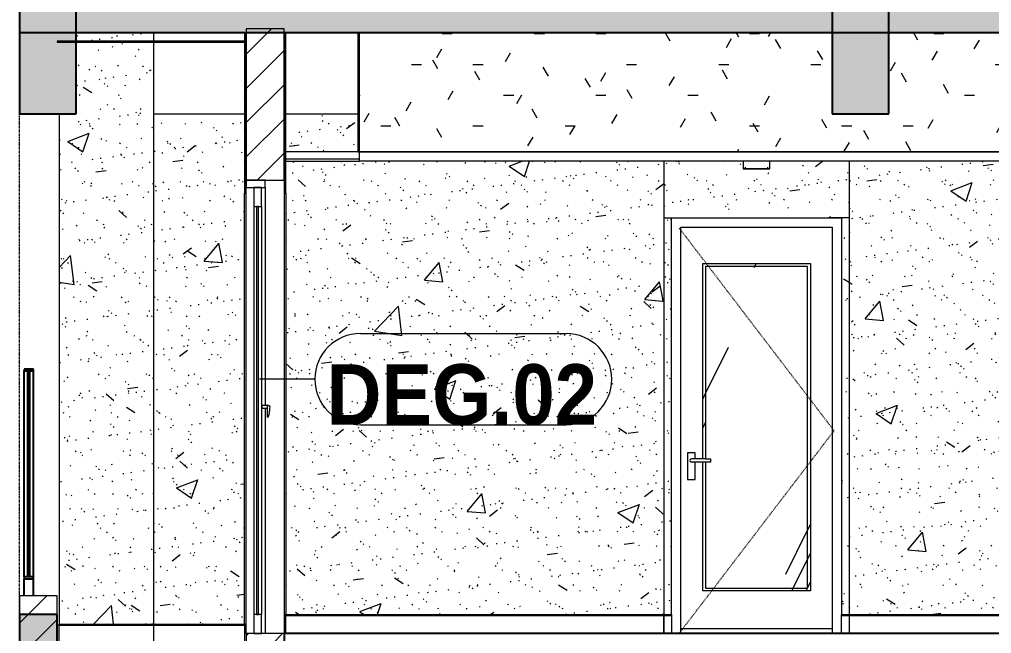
# Model space of a CAD drawing. Header units: millimetres. Extents: x 25061 to 259291, y -8723 to 35400.
# Drawn here: x 33653 to 38796, y 9000 to 12250 of the extents above; entities that cross this region are included whole.
import ezdxf

# ---------------------------------------------------------------- set-up
doc = ezdxf.new("R2010")
doc.units = ezdxf.units.MM
doc.linetypes.add('Dash', pattern=[6.35, 3.175, -3.175])
doc.linetypes.add('Grid Line', pattern=[22.225, 12.7, -3.175, 3.175, -3.175])
for name, color, linetype, lineweight in [('0-1', 7, 'Continuous', 5), ('A-CLNG', 13, 'Continuous', 9), ('A-CLNG-1', 250, 'Continuous', 18), ('A-CLNG-2', 7, 'Continuous', 9), ('A-CLNG-PATT-1', 7, 'Continuous', 9), ('A-CLNG-PATT-2', 9, 'Continuous', 9), ('A-DETL-GENF-HDLN-1', 7, 'Dash', 9), ('A-DETL-GENF-HDLN-2', 1, 'Continuous', 9), ('A-DOOR', 31, 'Continuous', 9), ('A-DOOR-1', 7, 'Continuous', 9), ('A-DOOR-FRAM', 31, 'Continuous', 9), ('A-DOOR-GLAZ', 31, 'Continuous', 9), ('A-DOOR-IDEN', 31, 'Continuous', 9), ('A-FLOR-1', 10, 'Continuous', 25), ('A-FLOR-HRAL-1', 253, 'Continuous', 9), ('A-FLOR-PATT-1', 7, 'Continuous', 9), ('A-WALL', 113, 'Continuous', 9), ('A-WALL-1', 113, 'Continuous', 18), ('A-WALL-PATT-1', 7, 'Continuous', 9), ('A-WALL-PATT-2', 9, 'Continuous', 9), ('A-WALL-PATT-4', 111, 'Continuous', 9), ('E-LITE-EQPM', 33, 'Continuous', 9), ('E-LITE-EQPM-1', 7, 'Continuous', 9), ('I-WALL-1', 250, 'Continuous', 18), ('I-WALL-2', 7, 'Continuous', 9), ('S-BEAM-1', 12, 'Continuous', 5), ('S-BEAM-2', 10, 'Continuous', 25), ('S-BEAM-3', 7, 'Continuous', 9), ('S-COLS-1', 7, 'Continuous', 9), ('S-GRID-1', 1, 'Grid Line', 9)]:
    doc.layers.add(name, color=color, linetype=linetype, lineweight=lineweight)
doc.styles.add('Arial_B_1', font='arialbd.ttf', dxfattribs={"width": 0.9, "height": 320})
pattern_1 = [(50, (81080.3, 14125), (1165.978, -102.01), [121.92, -1341.12]), (355, (81080.3, 14125), (-225.554, 1222.763), [97.536, -1072.896]), (100.451, (81177.5, 14116.5), (940.433, 1120.746), [103.616, -1139.776]), (46.184, (81080.3, 14450.1), (1734.906, -269.074), [182.88, -2011.68]), (96.636, (81224.9, 14427.7), (1519.377, 1583.536), [155.424, -1709.665]), (351.184, (81080.3, 14450.1), (1519.39, 1583.52), [146.304, -1609.344]), (21, (81242.9, 14368.8), (970.332, -654.498), [121.92, -1341.12]), (326, (81242.9, 14368.8), (395.533, 1178.804), [97.536, -1072.896]), (71.451, (81323.7, 14314.3), (1365.87, 524.296), [103.616, -1139.776]), (37.5, (81080.3, 14125), (19.767, 541.1527), [53.645, -1006.246, 53.645, -1035.507, -1076.96]), (37.5, (81080.3, 14125), (19.767, 541.1527), [-2149.043, 53.645, -1023.315]), (7.5, (81080.3, 14125), (427.646, 641.156), [53.645, -567.334, 53.645, -981.862, -410.464]), (7.5, (81080.3, 14125), (427.646, 641.156), [-1656.486, 53.645, -356.819]), (327.5, (80717.8, 14125), (867.782, -36.665), [53.645, -352.755, 53.645, -1214.323, -1682.496]), (327.5, (80717.8, 14125), (867.782, -36.665), [-1674.368, 53.645, -1628.851]), (317.5, (80555.2, 14125), (948.028, 162.731), [53.645, -474.675, 53.645, -788.416, -1194.816]), (317.5, (80555.2, 14125), (948.028, 162.731), [-1370.38, 53.645, -1141.17])]
pattern_2 = [(37.5, (81080.3, 14125), (-5.1206, 156.61216), [5.364, -118.181, 5.364, -132.812, -132.08]), (37.5, (81080.3, 14125), (-5.1206, 156.61216), [-261.722, 5.364, -126.716]), (7.5, (81080.3, 14125), (143.847, 229.3842), [5.364, -61.285, 5.364, -105.989, -42.672]), (7.5, (81080.3, 14125), (143.847, 229.3842), [-178.003, 5.364, -37.308]), (327.5, (80980.33, 14125), (253.11758, 0.46008), [5.364, -35.276, 5.364, -140.94, -191.008]), (327.5, (80980.33, 14125), (253.11758, 0.46008), [-186.944, 5.364, -185.644]), (317.5, (80980.33, 14125), (244.3381, 71.3376), [5.364, -14.956, 5.364, -90.546, -109.728]), (317.5, (80980.33, 14125), (244.3381, 71.3376), [-116.23, 5.364, -104.364])]
pattern_3 = [(45, (81080.3, 14125), (-84.8528, 84.8528), [])]
pattern_4 = [(63.435, (81283.5, 14226.6), (-817.87, 2453.59), [1016, -609.6, 1016, -609.6, -1292.49]), (63.435, (81283.5, 14226.6), (-817.87, 2453.59), [-3251.2, 406.4, -886.09]), (63.435, (81232.7, 14277.4), (-817.87, 2453.59), [812.8, -1016, 609.6, -609.6, -1495.69]), (63.435, (81232.7, 14277.4), (-817.87, 2453.59), [-3048, 711.2, -784.49]), (63.435, (81232.7, 14429.8), (-817.87, 2453.59), [609.6, -1219.2, 406.4, -609.6, -1698.89]), (63.435, (81232.7, 14429.8), (-817.87, 2453.59), [-2844.8, 914.4, -784.49]), (63.435, (81385.1, 14277.4), (-817.87, 2453.59), [609.6, -1219.2, 508, -2206.89]), (63.435, (81537.5, 14429.8), (-817.87, 2453.59), [304.8, -1524, 203.2, -2511.69]), (63.435, (81283.5, 14683.8), (-817.87, 2453.59), [203.2, -1524, 203.2, -812.8, -1800.49]), (63.435, (81283.5, 14683.8), (-817.87, 2453.59), [-2743.2, 508, -1292.49]), (63.435, (82197.9, 14531.4), (-817.87, 2453.59), [1016, -1524, 1219.2, -804.81]), (63.435, (82197.9, 14379), (-817.87, 2453.59), [1422.4, -1016, 1524, -601.61]), (63.435, (82299.5, 14429.8), (-817.87, 2453.59), [1625.6, -812.8, 1219.2, -886.09]), (63.435, (82451.9, 14582.2), (-817.87, 2453.59), [1016, -1422.4, 812.8, -1292.49]), (63.435, (82299.5, 14887), (-817.87, 2453.59), [508, -2032, 609.6, -1394.09]), (63.435, (82604.3, 14734.6), (-817.87, 2453.59), [406.4, -2032, 406.4, -1698.89])]
pattern_5 = [(45, (81080.3, 14125), (-90.50967, 90.50967), [])]

# ---------------------------------------------------------------- blocks, each defined once
blk = doc.blocks.new('NCV_TKTC_KET CAU_rvt-1-TKCS_MẶT CẮT 1')
at = {"layer": 'A-FLOR-PATT-1'}
h = blk.add_hatch(color=256, dxfattribs=at)
h.paths.add_polyline_path([(33652.6, 12180), (42052.6, 12180), (42052.6, 12350), (33652.6, 12350), (33652.6, 12183.4)])
h.paths.add_polyline_path([(54751.6, 12180), (54952.6, 12180), (54952.6, 12350), (46552.6, 12350), (46552.6, 12180), (53151.9, 12180)])
h.paths.add_polyline_path([(127252.4, 12180), (127252.4, 12350), (118852.4, 12350), (118852.4, 12180), (126740, 12180)])
h.paths.add_polyline_path([(105952.4, 12180), (114352.4, 12180), (114352.4, 12350), (105952.4, 12350), (105952.4, 12183.4)])
at = {"layer": 'S-BEAM-1'}
for points in [[(38252.6, 11750), (38252.6, 12350), (37952.6, 12350), (37954.3, 11750)], [(33952.6, 11750), (33952.6, 12300), (33652.6, 12300), (33652.6, 11750)], [(33852.6, 8900), (33852.6, 9100), (33652.6, 9100), (33652.6, 8900)]]:
    blk.add_hatch(color=256, dxfattribs=at).paths.add_polyline_path(points)
at = {"layer": 'A-FLOR-1'}
for p, q in [((33652.6, 12350), (33652.6, 12180)), ((33652.6, 12180), (42052.6, 12180))]:
    blk.add_line(p, q, dxfattribs=at)
at = {"layer": 'S-BEAM-2'}
for p, q in [((37952.6, 12350), (37952.6, 11750)), ((38252.6, 11750), (38252.6, 12350)), ((33652.6, 12300), (33652.6, 11750)), ((33952.6, 11750), (33952.6, 12300)), ((33652.6, 11750), (33952.6, 11750)), ((37952.6, 11750), (38252.6, 11750)), ((33852.6, 9100), (33652.6, 9100)), ((33652.6, 9100), (33652.6, 8900)), ((33852.6, 8900), (33852.6, 9100))]:
    blk.add_line(p, q, dxfattribs=at)
at = {"layer": 'S-BEAM-3'}
for p, q in [((34362.6, 11750), (34842.6, 11750)), ((35062.6, 11750), (35442.4, 11750))]:
    blk.add_line(p, q, dxfattribs=at)
at = {"layer": 'S-COLS-1'}
blk.add_line((34352.6, 9050), (34352.6, 9045), dxfattribs=at)
blk = doc.blocks.new('DOOR_CW_01 CANH MO-PANEL KINH - DIG_02-800x2200-CỬA NHÔM KÍNH-400864-TKCS_MẶT CẮT 1')
at = {"layer": 'A-DOOR-1'}
for p, q in [((38042.564287, 7800), (37932.564287, 7800)), ((38052.564287, 5695), (38052.564287, 5700)), ((38052.564287, 5695), (38052.564287, 5700)), ((38052.564287, 5695), (38052.564287, 5700)), ((38112.564287, 5695), (38112.564287, 5700)), ((38152.564287, 5700), (38152.564287, 5695)), ((38152.564287, 5700), (38152.564287, 5695)), ((38152.564287, 5695), (38152.564287, 5700))]:
    blk.add_line(p, q, dxfattribs=at)
blk = doc.blocks.new('DOOR_CW_01 CANH MO-PANEL KINH - DIW_01-900x2200-CỬA GỖ VÂN LAMINATE-553393-TKCS_MẶT CẮT 1')
at = {"layer": 'A-DOOR-1'}
for p, q in [((37062.564287, 7800), (37172.564287, 7800)), ((36952.564287, 5700), (36952.564287, 5695)), ((36952.564287, 5700), (36952.564287, 5695)), ((36952.564287, 5700), (36952.564287, 5695)), ((36992.564287, 5695), (36992.564287, 5700)), ((37052.564287, 5695), (37052.564287, 5700)), ((37052.564287, 5695), (37052.564287, 5700)), ((37052.564287, 5700), (37052.564287, 5695))]:
    blk.add_line(p, q, dxfattribs=at)
blk = doc.blocks.new('LIC_09 - ĐÈN LED DOWNLIGHT ÂM TRẦN_ P_9W - 6000K - LIC_09 - ĐÈN LED DOWNLIGHT ÂM TRẦN_ P_9W_ ÁNH SÁNG TRẮNG 6000K-513702-TKCS_MẶT CẮT 1')
at = {"layer": 'E-LITE-EQPM-1'}
for p, q in [((37482.2, 8100), (37482.2, 8060)), ((37622.2, 8060), (37622.2, 8100)), ((37480.9, 8060), (37623.5, 8060)), ((37552.2, 8060), (37482.2, 8060)), ((37492.2, 8068), (37492.2, 8065)), ((37622.2, 8060), (37552.2, 8060)), ((37612.2, 8065), (37612.2, 8068))]:
    blk.add_line(p, q, dxfattribs=at)
blk = doc.blocks.new('DOOR_CW_01 CANH MO-PANEL KINH - DIG_01-900x2200-CỬA NHÔM KÍNH-V95-TKCS_MẶT CẮT 1')
at = {"layer": 'A-DETL-GENF-HDLN-2'}
h = blk.add_hatch(dxfattribs=at)
h.set_pattern_fill('FP_13', color=256, style=0, pattern_type=2)
h.set_pattern_definition(pattern_4)
h.paths.add_polyline_path([(37822.6, 9226), (37837.6, 9226), (37837.6, 10958), (37267.6, 10958), (37267.6, 9924.5), (37282.6, 9924.5), (37282.6, 10943), (37822.6, 10943), (37822.6, 9241), (37282.6, 9241), (37282.6, 9907.5), (37267.6, 9907.5), (37267.6, 9226), (37282.6, 9226)])
h = blk.add_hatch(dxfattribs=at)
h.set_pattern_fill('FP_13', color=256, style=0, pattern_type=2)
h.set_pattern_definition(pattern_4)
h.paths.add_polyline_path([(37822.6, 9241), (37822.6, 10943), (37282.6, 10943), (37282.6, 9924.5), (37308.4, 9924.5), (37308.4, 9907.5), (37282.6, 9907.5), (37282.6, 9241)])
at = {"layer": 'A-DETL-GENF-HDLN-1'}
for p, q in [((37962.6, 10073.5), (37142.6, 11147)), ((37142.6, 9000), (37962.6, 10073.5))]:
    blk.add_line(p, q, dxfattribs=at)
at = {"layer": 'A-DOOR-1'}
for p, q in [((37152.6, 9000), (37152.6, 11150)), ((37152.6, 11150), (37952.6, 11150)), ((37952.6, 11150), (37952.6, 9000)), ((37267.6, 9924.5), (37267.6, 10958)), ((37267.6, 10958), (37837.6, 10958)), ((37837.6, 10958), (37837.6, 9226)), ((37822.6, 10943), (37282.6, 10943)), ((37282.6, 10943), (37282.6, 9924.5)), ((37822.6, 9241), (37822.6, 10943)), ((37227.3, 9956), (37187.8, 9956)), ((37187.8, 9956), (37187.8, 9816)), ((37227.3, 9924.5), (37227.3, 9956)), ((37282.6, 9924.5), (37207.6, 9924.5)), ((37282.6, 9907.5), (37207.6, 9907.5)), ((37227.3, 9816), (37227.3, 9907.5)), ((37267.6, 9226), (37267.6, 9907.5)), ((37282.6, 9924.5), (37308.4, 9924.5)), ((37282.6, 9907.5), (37282.6, 9241)), ((37308.4, 9907.5), (37282.6, 9907.5)), ((37308.4, 9924.5), (37308.4, 9907.5)), ((37187.8, 9816), (37227.3, 9816)), ((37837.6, 9226), (37267.6, 9226)), ((37282.6, 9241), (37822.6, 9241)), ((37102.6, 9100), (37102.6, 9095)), ((38002.6, 9095), (38002.6, 9100)), ((37152.6, 9026), (37952.6, 9026))]:
    blk.add_line(p, q, dxfattribs=at)
for start, end in [(90, 180), (180, 270)]:
    blk.add_arc((37207.6, 9916), 8.5, start, end, dxfattribs=at)
blk = doc.blocks.new('Railing - Railing-910886-TKCS_MẶT CẮT 1')
at = {"layer": 'A-FLOR-HRAL-1'}
for p, q in [((33862.564287, 5645), (33852.564287, 5645)), ((33852.564287, 5645), (33852.564287, 5550)), ((33862.564287, 5550), (33862.564287, 5645)), ((33862.564287, 5645), (34362.564287, 5645)), ((34362.564287, 5645), (34842.564287, 5645)), ((34362.564287, 5645), (34362.564287, 5550)), ((34852.564287, 5645), (34842.564287, 5645)), ((34842.564287, 5645), (34842.564287, 5550)), ((33852.564287, 5550), (33862.564287, 5550))]:
    blk.add_line(p, q, dxfattribs=at)
blk = doc.blocks.new('Railing - Railing-910888-TKCS_MẶT CẮT 1')
at = {"layer": 'A-FLOR-HRAL-1'}
for p, q in [((38042.564287, 5695), (41842.564287, 5695)), ((38042.564287, 5695), (38042.564287, 5600)), ((41852.564287, 5695), (41842.564287, 5695)), ((41842.564287, 5695), (41842.564287, 5600)), ((41852.564287, 5600), (41852.564287, 5695)), ((41842.564287, 5600), (41852.564287, 5600))]:
    blk.add_line(p, q, dxfattribs=at)
blk = doc.blocks.new('Railing - Railing-910890-TKCS_MẶT CẮT 1')
at = {"layer": 'A-FLOR-HRAL-1'}
for p, q in [((38002.564287, 5600), (38002.564287, 5695)), ((38002.564287, 5695), (38042.564287, 5695))]:
    blk.add_line(p, q, dxfattribs=at)
blk = doc.blocks.new('Railing - Railing-V34-TKCS_MẶT CẮT 1')
at = {"layer": 'A-FLOR-HRAL-1'}
for p, q in [((37062.564287, 12495), (37102.564287, 12495)), ((37062.564287, 12400), (37062.564287, 12495)), ((37102.564287, 12495), (37102.564287, 12400))]:
    blk.add_line(p, q, dxfattribs=at)
blk = doc.blocks.new('Railing - Railing-V35-TKCS_MẶT CẮT 1')
at = {"layer": 'A-FLOR-HRAL-1'}
for p, q in [((35062.6, 12495), (35052.6, 12495)), ((35062.6, 12495), (37062.2, 12495)), ((35062.6, 12400), (35062.6, 12495)), ((37062.2, 12495), (37062.2, 12400))]:
    blk.add_line(p, q, dxfattribs=at)
blk = doc.blocks.new('CL_01-VÁCH DỰNG THẠCH CAO CĂN HỘ LOẠI 1-5A5 - CL_01-VÁCH DỰNG THẠCH CAO CĂN HỘ LOẠI 1A-5-V99-TKCS_MẶT CẮT 1')
at = {"layer": 'A-CLNG-PATT-2'}
h = blk.add_hatch(dxfattribs=at)
h.set_pattern_fill('FP_1', color=256, style=0, pattern_type=2)
h.set_pattern_definition([(0, (81080.3, 14125), (650.24, 162.56), [53.645, -434.035, 53.645, -434.035, -2600.96]), (0, (81080.3, 14125), (650.24, 162.56), [-975.36, 53.645, -921.715, 53.645, -434.035, -1137.92]), (0, (81080.3, 14125), (650.24, 162.56), [-2438.4, 53.645, -271.475, 53.645, -759.155]), (120, (81324.14, 14206.28), (-465.9011, 481.84436), [53.645, -434.035, 53.645, -3034.995]), (120, (81324.14, 14206.28), (-465.9011, 481.84436), [-541.325, -434.035, 53.645, -921.715, -1625.6]), (120, (81324.14, 14206.28), (-465.9011, 481.84436), [-1950.72, 53.645, -434.035, 53.645, -1084.275]), (120, (81324.14, 14206.28), (-465.9011, 481.84436), [-2492.045, -271.475, 53.645, -759.155]), (240, (81405.42, 14531.4), (-184.3389, -644.40436), [53.645, -434.035, 53.645, -3034.995]), (240, (81405.42, 14531.4), (-184.3389, -644.40436), [-541.325, -434.035, 53.645, -921.715, -1625.6]), (240, (81405.42, 14531.4), (-184.3389, -644.40436), [-1950.72, 53.645, -434.035, 53.645, -1084.275]), (240, (81405.42, 14531.4), (-184.3389, -644.40436), [-2492.045, -271.475, 53.645, -759.155])])
h.paths.add_polyline_path([(35452.4, 11550), (41052.6, 11550), (41052.6, 12180), (38252.6, 12180), (38252.6, 11750), (37952.6, 11750), (37952.6, 12180), (35452.4, 12180)])
at = {"layer": 'A-CLNG-1'}
for p, q in [((35452.4, 12180), (35442.4, 12180)), ((35442.4, 12180), (35442.4, 11550)), ((35452.4, 11550), (35452.4, 12180)), ((35442.4, 11550), (35452.4, 11550))]:
    blk.add_line(p, q, dxfattribs=at)
at = {"layer": 'A-CLNG-2'}
blk.add_line((41052.6, 11550), (35452.6, 11550), dxfattribs=at)
blk = doc.blocks.new('NCV_TKTC_TANG 3 - 4_rvt-2-TKCS_MẶT CẮT 1')
at = {"layer": 'A-CLNG-PATT-1'}
h = blk.add_hatch(dxfattribs=at)
h.set_pattern_fill('FP_7', color=256, style=0, pattern_type=2)
h.set_pattern_definition([(0, (81080.3, 14125), (1300.48, 325.12), [53.645, -921.715, 53.645, -6123.635]), (0, (81080.3, 14125), (1300.48, 325.12), [-1029.005, -921.715, 53.645, -1897.075, -3251.2]), (0, (81080.3, 14125), (1300.48, 325.12), [-3901.44, 53.645, -921.715, 53.645, -2222.195]), (0, (81080.3, 14125), (1300.48, 325.12), [-4930.445, -596.595, 53.645, -1571.955]), (120, (81567.98, 14287.56), (-931.8022, 963.6887), [53.645, -921.715, -6177.28]), (120, (81567.98, 14287.56), (-931.8022, 963.6887), [-975.36, 53.645, -921.715, -5201.92]), (120, (81567.98, 14287.56), (-931.8022, 963.6887), [-1950.72, 53.645, -1897.075, -3251.2]), (120, (81567.98, 14287.56), (-931.8022, 963.6887), [-3901.44, 53.645, -921.715, -2275.84]), (120, (81567.98, 14287.56), (-931.8022, 963.6887), [-4876.8, 53.645, -596.595, -1625.6]), (120, (81567.98, 14287.56), (-931.8022, 963.6887), [-5527.04, 53.645, -1571.955]), (240, (81730.54, 14937.8), (-368.6778, -1288.8087), [53.645, -921.715, -6177.28]), (240, (81730.54, 14937.8), (-368.6778, -1288.8087), [-975.36, 53.645, -921.715, -5201.92]), (240, (81730.54, 14937.8), (-368.6778, -1288.8087), [-1950.72, 53.645, -1897.075, -3251.2]), (240, (81730.54, 14937.8), (-368.6778, -1288.8087), [-3901.44, 53.645, -921.715, -2275.84]), (240, (81730.54, 14937.8), (-368.6778, -1288.8087), [-4876.8, 53.645, -596.595, -1625.6]), (240, (81730.54, 14937.8), (-368.6778, -1288.8087), [-5527.04, 53.645, -1571.955])])
h.paths.add_polyline_path([(41052.6, 11500), (41852.6, 11500), (41852.6, 11510), (41052.6, 11510)])
h.paths.add_polyline_path([(35452.6, 11500), (35452.6, 11510), (35052.6, 11510), (35052.6, 11500)])
at = {"layer": 'A-WALL-PATT-1'}
h = blk.add_hatch(dxfattribs=at)
h.set_pattern_fill('FP_3', color=256, style=0, pattern_type=2)
h.set_pattern_definition(pattern_3)
h.paths.add_polyline_path([(34852.6, 11330), (34852.6, 12180), (34842.6, 12180), (34842.6, 11330)])
h = blk.add_hatch(dxfattribs=at)
h.set_pattern_fill('FP_3', color=256, style=0, pattern_type=2)
h.set_pattern_definition(pattern_3)
h.paths.add_polyline_path([(35062.6, 11330), (35062.6, 12180), (35052.6, 12180), (35052.6, 11330)])
at = {"layer": 'A-WALL-PATT-2'}
h = blk.add_hatch(dxfattribs=at)
h.set_pattern_fill('FP_4', color=256, style=0, pattern_type=2)
h.set_pattern_definition(pattern_1)
h.paths.add_polyline_path([(34352.6, 9050), (34352.6, 12130), (33952.6, 12130), (33952.6, 11750), (33862.6, 11750), (33862.6, 9050), (33955, 9050)])
h.paths.add_polyline_path([(33955, 12135), (34352.6, 12135), (34352.6, 12180), (33952.6, 12180), (33952.6, 12135)])
h = blk.add_hatch(dxfattribs=at)
h.set_pattern_fill('FP_5', color=256, style=0, pattern_type=2)
h.set_pattern_definition(pattern_2)
h.paths.add_polyline_path([(34352.6, 9050), (34352.6, 12130), (33952.6, 12130), (33952.6, 11750), (33862.6, 11750), (33862.6, 9050), (33955, 9050)])
h.paths.add_polyline_path([(33955, 12135), (34352.6, 12135), (34352.6, 12180), (33952.6, 12180), (33952.6, 12135)])
h = blk.add_hatch(dxfattribs=at)
h.set_pattern_fill('FP_5', color=256, style=0, pattern_type=2)
h.set_pattern_definition(pattern_2)
h.paths.add_polyline_path([(34352.6, 9050), (34362.6, 9050), (34362.6, 12130), (34352.6, 12130), (34352.6, 9750.5)])
h.paths.add_polyline_path([(34352.6, 12135), (34362.6, 12135), (34362.6, 12180), (34352.6, 12180)])
h = blk.add_hatch(dxfattribs=at)
h.set_pattern_fill('FP_4', color=256, style=0, pattern_type=2)
h.set_pattern_definition(pattern_1)
h.paths.add_polyline_path([(34754.8, 9050), (34842.6, 9050), (34842.6, 11750), (34362.6, 11750), (34362.6, 9050)])
h = blk.add_hatch(dxfattribs=at)
h.set_pattern_fill('FP_5', color=256, style=0, pattern_type=2)
h.set_pattern_definition(pattern_2)
h.paths.add_polyline_path([(34754.8, 9050), (34842.6, 9050), (34842.6, 11750), (34362.6, 11750), (34362.6, 9050)])
h = blk.add_hatch(dxfattribs=at)
h.set_pattern_fill('FP_4', color=256, style=0, pattern_type=2)
h.set_pattern_definition(pattern_1)
h.paths.add_polyline_path([(37052.6, 9100), (37052.6, 11500), (35062.6, 11500), (35062.6, 9100), (35554.7, 9100)])
h.paths.add_polyline_path([(35062.6, 11550), (35442.4, 11550), (35442.4, 11750), (35062.6, 11750)])
h = blk.add_hatch(dxfattribs=at)
h.set_pattern_fill('FP_5', color=256, style=0, pattern_type=2)
h.set_pattern_definition(pattern_2)
h.paths.add_polyline_path([(37052.6, 9100), (37052.6, 11500), (35062.6, 11500), (35062.6, 9100), (35554.7, 9100)])
h.paths.add_polyline_path([(35062.6, 11550), (35442.4, 11550), (35442.4, 11750), (35062.6, 11750)])
h = blk.add_hatch(dxfattribs=at)
h.set_pattern_fill('FP_4', color=256, style=0, pattern_type=2)
h.set_pattern_definition(pattern_1)
h.paths.add_polyline_path([(41842.6, 9100), (41842.6, 11500), (38042.6, 11500), (38042.6, 9100), (38754.2, 9100)])
h.paths.add_polyline_path([(41842.6, 11550), (41842.6, 11750), (41062.6, 11750), (41062.6, 11550)])
h = blk.add_hatch(dxfattribs=at)
h.set_pattern_fill('FP_5', color=256, style=0, pattern_type=2)
h.set_pattern_definition(pattern_2)
h.paths.add_polyline_path([(41842.6, 9100), (41842.6, 11500), (38042.6, 11500), (38042.6, 9100), (38754.2, 9100)])
h.paths.add_polyline_path([(41842.6, 11550), (41842.6, 11750), (41062.6, 11750), (41062.6, 11550)])
h = blk.add_hatch(dxfattribs=at)
h.set_pattern_fill('FP_4', color=256, style=0, pattern_type=2)
h.set_pattern_definition(pattern_1)
h.paths.add_polyline_path([(37062.6, 9100), (37062.6, 11500), (37052.6, 11500), (37052.6, 9100)])
h = blk.add_hatch(dxfattribs=at)
h.set_pattern_fill('FP_5', color=256, style=0, pattern_type=2)
h.set_pattern_definition(pattern_2)
h.paths.add_polyline_path([(37062.6, 9100), (37062.6, 11500), (37052.6, 11500), (37052.6, 9100)])
h = blk.add_hatch(dxfattribs=at)
h.set_pattern_fill('FP_4', color=256, style=0, pattern_type=2)
h.set_pattern_definition(pattern_1)
h.paths.add_polyline_path([(37102.6, 9100), (37102.6, 11200), (38002.6, 11200), (38002.6, 9100), (38042.6, 9100), (38042.6, 11500), (37622.2, 11500), (37622.2, 11460), (37482.2, 11460), (37482.2, 11500), (37062.6, 11500), (37062.6, 9100)])
h = blk.add_hatch(dxfattribs=at)
h.set_pattern_fill('FP_5', color=256, style=0, pattern_type=2)
h.set_pattern_definition(pattern_2)
h.paths.add_polyline_path([(37102.6, 9100), (37102.6, 11200), (38002.6, 11200), (38002.6, 9100), (38042.6, 9100), (38042.6, 11500), (37622.2, 11500), (37622.2, 11460), (37482.2, 11460), (37482.2, 11500), (37062.6, 11500), (37062.6, 9100)])
at = {"layer": 'A-CLNG-1'}
for p, q in [((34852.6, 12135), (33852.6, 12135)), ((33852.6, 12135), (33852.6, 12130)), ((33852.6, 12130), (34852.6, 12130)), ((34852.6, 12130), (34852.6, 12135)), ((35452.6, 11550), (35052.6, 11550)), ((35052.6, 11550), (35052.6, 11500)), ((35452.6, 11500), (35452.6, 11550)), ((35052.6, 11500), (35452.6, 11500))]:
    blk.add_line(p, q, dxfattribs=at)
at = {"layer": 'A-CLNG-2'}
for p, q in [((35452.6, 11550), (41052.6, 11550)), ((35452.6, 11510), (35052.6, 11510)), ((41052.6, 11500), (35452.6, 11500))]:
    blk.add_line(p, q, dxfattribs=at)
at = {"layer": 'A-FLOR-1'}
for p, q in [((41852.6, 9000), (35052.6, 9000)), ((35052.6, 9000), (35052.6, 8950))]:
    blk.add_line(p, q, dxfattribs=at)
at = {"layer": 'I-WALL-1'}
for p, q in [((34842.6, 12180), (34842.6, 11330)), ((34852.6, 12180), (34842.6, 12180)), ((34852.6, 11330), (34852.6, 12180)), ((35052.6, 12180), (35052.6, 11330)), ((35062.6, 12180), (35052.6, 12180)), ((35062.6, 11330), (35062.6, 12180)), ((34842.6, 11330), (34852.6, 11330)), ((35052.6, 11330), (35062.6, 11330))]:
    blk.add_line(p, q, dxfattribs=at)
at = {"layer": 'I-WALL-2'}
for p, q in [((34362.6, 12180), (34362.6, 12135)), ((34362.6, 12130), (34362.6, 9050)), ((33862.6, 11750), (33862.6, 9050)), ((37062.6, 11500), (37062.6, 9100)), ((38042.6, 11500), (38042.6, 9100)), ((34842.6, 9050), (34842.6, 11330)), ((35062.6, 11330), (35062.6, 9100)), ((37102.6, 9100), (37102.6, 11200)), ((37102.6, 11200), (38002.6, 11200)), ((38002.6, 11200), (38002.6, 9100)), ((35062.6, 9100), (35052.6, 9100)), ((35062.6, 9100), (37052.6, 9100)), ((37062.6, 9100), (37052.6, 9100)), ((37062.6, 9100), (37102.6, 9100)), ((38002.6, 9100), (38042.6, 9100)), ((38042.6, 9100), (41842.6, 9100)), ((33862.6, 9050), (34352.6, 9050)), ((34362.6, 9050), (34352.6, 9050)), ((34362.6, 9050), (34842.6, 9050)), ((34852.6, 9050), (34842.6, 9050))]:
    blk.add_line(p, q, dxfattribs=at)
at = {"layer": ''}
for name, p in [('Railing - Railing-V35-TKCS_MẶT CẮT 1', (0, -3400)), ('Railing - Railing-V34-TKCS_MẶT CẮT 1', (0, -3400)), ('Railing - Railing-910890-TKCS_MẶT CẮT 1', (0, 3400)), ('Railing - Railing-910888-TKCS_MẶT CẮT 1', (0, 3400)), ('Railing - Railing-910886-TKCS_MẶT CẮT 1', (0, 3400))]:
    blk.add_blockref(name, p, dxfattribs=at)
at = {"layer": 'A-CLNG'}
blk.add_blockref('CL_01-VÁCH DỰNG THẠCH CAO CĂN HỘ LOẠI 1-5A5 - CL_01-VÁCH DỰNG THẠCH CAO CĂN HỘ LOẠI 1A-5-V99-TKCS_MẶT CẮT 1', (0, 0), dxfattribs=at)
at = {"layer": 'A-DOOR'}
for name, p in [('DOOR_CW_01 CANH MO-PANEL KINH - DIW_01-900x2200-CỬA GỖ VÂN LAMINATE-553393-TKCS_MẶT CẮT 1', (0, 3400)), ('DOOR_CW_01 CANH MO-PANEL KINH - DIG_02-800x2200-CỬA NHÔM KÍNH-400864-TKCS_MẶT CẮT 1', (0, 3400)), ('DOOR_CW_01 CANH MO-PANEL KINH - DIG_01-900x2200-CỬA NHÔM KÍNH-V95-TKCS_MẶT CẮT 1', (0, 0))]:
    blk.add_blockref(name, p, dxfattribs=at)
at = {"layer": 'E-LITE-EQPM'}
blk.add_blockref('LIC_09 - ĐÈN LED DOWNLIGHT ÂM TRẦN_ P_9W - 6000K - LIC_09 - ĐÈN LED DOWNLIGHT ÂM TRẦN_ P_9W_ ÁNH SÁNG TRẮNG 6000K-513702-TKCS_MẶT CẮT 1', (0, 3400), dxfattribs=at)
blk = doc.blocks.new('Railing - 50 x 10mm-1251311-TKCS_MẶT CẮT 1')
at = {"layer": ''}
for p, q in [((33677.564287, 2500), (33677.564287, 3590)), ((33727.564287, 2500), (33727.564287, 3590)), ((33677.564287, 2400), (33677.564287, 2490)), ((33727.564287, 2400), (33727.564287, 2490))]:
    blk.add_line(p, q, dxfattribs=at)
blk = doc.blocks.new('Railing - 10mm-1251313-TKCS_MẶT CẮT 1')
at = {"layer": ''}
for p, q in [((33697.564287, 2500), (33697.564287, 3590)), ((33707.564287, 2500), (33707.564287, 3590))]:
    blk.add_line(p, q, dxfattribs=at)
blk = doc.blocks.new('Railing - Railing-3235328-TKCS_MẶT CẮT 1')
at = {"layer": ''}
for p, q in [((33727.564287, 10400), (33677.564287, 10400)), ((33677.564287, 10400), (33677.564287, 10390)), ((33677.564287, 10390), (33727.564287, 10390)), ((33727.564287, 10390), (33727.564287, 10400)), ((33727.564287, 9300), (33677.564287, 9300)), ((33677.564287, 9300), (33677.564287, 9290)), ((33677.564287, 9290), (33727.564287, 9290)), ((33727.564287, 9290), (33727.564287, 9300))]:
    blk.add_line(p, q, dxfattribs=at)
for name in ['Railing - 50 x 10mm-1251311-TKCS_MẶT CẮT 1', 'Railing - 10mm-1251313-TKCS_MẶT CẮT 1']:
    blk.add_blockref(name, (0, 6800))
blk = doc.blocks.new('DEG_02-DEG_03 - DEG_02-2500x2400mm-CỬA ĐI 02 CÁNH TRƯỢT-V57-TKCS_MẶT CẮT 1')
at = {"layer": 'A-DOOR'}
for p, q in [((34932.6, 11360), (34892.6, 11360)), ((34892.6, 11360), (34892.6, 11260)), ((34932.6, 11260), (34932.6, 11360)), ((34892.6, 11260), (34932.6, 11260)), ((34892.6, 11260), (34892.6, 9100)), ((34932.6, 11260), (34932.6, 9100)), ((34935.6, 10220), (34932.6, 10220)), ((34935.6, 10210), (34935.6, 10200)), ((34965.6, 10207), (34935.6, 10207)), ((34935.6, 10200), (34935.6, 10190)), ((34935.6, 10193), (34965.6, 10193)), ((34965.6, 10199.2), (34965.6, 10208.7)), ((34965.6, 10208.7), (34965.6, 10207.4)), ((34965.6, 10206.8), (34965.6, 10206.1)), ((34965.6, 10145.2), (34965.6, 10199.2)), ((34932.6, 10180), (34935.6, 10180)), ((34965.6, 10143.7), (34965.6, 10145.2)), ((34965.6, 10145.2), (34965.6, 10143.7)), ((34932.6, 9100), (34892.6, 9100)), ((34892.6, 9100), (34892.6, 9000)), ((34932.6, 9000), (34932.6, 9100)), ((34892.6, 9000), (34932.6, 9000))]:
    blk.add_line(p, q, dxfattribs=at)
at = {"layer": 'A-DOOR', "flags": 128}
for points in [[(34965.6, 10208.7), (34965.6, 10208.7), (34965.7, 10208.7), (34965.7, 10208.7), (34965.8, 10208.7), (34965.9, 10208.7), (34965.9, 10208.7), (34966, 10208.7), (34966, 10208.7), (34966.1, 10208.7), (34966.1, 10208.7), (34966.2, 10208.7), (34966.3, 10208.7), (34966.3, 10208.7), (34966.4, 10208.7), (34966.4, 10208.7), (34966.5, 10208.7), (34966.5, 10208.7), (34966.6, 10208.7), (34966.6, 10208.7), (34966.6, 10208.7), (34966.7, 10208.7), (34966.7, 10208.7), (34966.8, 10208.7), (34966.8, 10208.7), (34966.8, 10208.7), (34966.9, 10208.7), (34966.9, 10208.7), (34966.9, 10208.7), (34966.9, 10208.7), (34967, 10208.7), (34967, 10208.7), (34967, 10208.7), (34967, 10208.7), (34967, 10208.7), (34967, 10208.7), (34967.1, 10208.7), (34967.1, 10208.7), (34967.1, 10208.7)], [(34967.1, 10208.7), (34967.1, 10208.7), (34967, 10208.7), (34967, 10208.7), (34967, 10208.7), (34967, 10208.7), (34967, 10208.7), (34967, 10208.7), (34966.9, 10208.7), (34966.9, 10208.7), (34966.9, 10208.7), (34966.9, 10208.7), (34966.8, 10208.7), (34966.8, 10208.7), (34966.8, 10208.7), (34966.7, 10208.7), (34966.7, 10208.7), (34966.7, 10208.7), (34966.6, 10208.7), (34966.6, 10208.7), (34966.5, 10208.7), (34966.5, 10208.7), (34966.4, 10208.7), (34966.4, 10208.7), (34966.3, 10208.7), (34966.3, 10208.7), (34966.2, 10208.7), (34966.2, 10208.7), (34966.1, 10208.7), (34966.1, 10208.7), (34966, 10208.7), (34965.9, 10208.7), (34965.9, 10208.7), (34965.8, 10208.7), (34965.8, 10208.7), (34965.7, 10208.7), (34965.6, 10208.7), (34965.6, 10208.7), (34965.6, 10208.7)], [(34967.1, 10208.7), (34967.4, 10208.7), (34967.8, 10208.6), (34968.2, 10208.6), (34968.6, 10208.5), (34968.9, 10208.5), (34969.3, 10208.4), (34969.7, 10208.3), (34970, 10208.2), (34970.4, 10208.1), (34970.7, 10207.9), (34971.1, 10207.8), (34971.4, 10207.6), (34971.8, 10207.4), (34972.1, 10207.2), (34972.4, 10207), (34972.7, 10206.8), (34973, 10206.6), (34973.3, 10206.3), (34973.6, 10206.1), (34973.8, 10205.8), (34974.1, 10205.5), (34974.3, 10205.2), (34974.6, 10204.9), (34974.8, 10204.6), (34975, 10204.3), (34975.2, 10204), (34975.4, 10203.7), (34975.6, 10203.3), (34975.7, 10203), (34975.9, 10202.6), (34976, 10202.3), (34976.1, 10201.9), (34976.2, 10201.6), (34976.3, 10201.2), (34976.4, 10200.8), (34976.4, 10200.4), (34976.5, 10200.1), (34976.5, 10199.7), (34976.5, 10199.3), (34976.5, 10199.2)], [(34976.5, 10199.2), (34976.4, 10192.6), (34976, 10186), (34975.3, 10179.5), (34974.4, 10173), (34973.2, 10166.5), (34971.8, 10160.1), (34970.1, 10153.7), (34968.2, 10147.4), (34967.4, 10145.2)]]:
    blk.add_lwpolyline(points, dxfattribs=at)
at = {"layer": 'A-DOOR-FRAM'}
for p, q in [((34952.6, 11400), (34852.6, 11400)), ((34852.6, 11400), (34852.6, 11360)), ((34952.6, 11360), (34952.6, 11400)), ((34852.6, 11360), (34952.6, 11360)), ((34852.6, 9000), (34852.6, 11330)), ((34952.6, 11360), (34952.6, 10206.8)), ((34952.6, 10193.5), (34952.6, 9000))]:
    blk.add_line(p, q, dxfattribs=at)
at = {"layer": 'A-DOOR-GLAZ'}
for p, q in [((34917.6, 11260), (34907.6, 11260)), ((34907.6, 11260), (34907.6, 9100)), ((34917.6, 9100), (34917.6, 11260)), ((34907.6, 9100), (34917.6, 9100))]:
    blk.add_line(p, q, dxfattribs=at)
blk = doc.blocks.new('STN_Door Tag - STN_Door Tag-1788670-TKCS_MẶT CẮT 1')
at = {"layer": 'A-DOOR-IDEN'}
for p, q in [((37398.9, 27404.1), (38487, 27404.1)), ((37398.9, 26921.1), (38487, 26921.1))]:
    blk.add_line(p, q, dxfattribs=at)
for centre, start, end in [((37398.9, 27162.6), 90, 270), ((38487, 27162.6), 270, 90)]:
    blk.add_arc(centre, 241.5, start, end, dxfattribs=at)

msp = doc.modelspace()

# ---------------------------------------------------------------- hatches: boundary and pattern name
at = {"layer": 'A-WALL-PATT-4'}
h = msp.add_hatch(dxfattribs=at)
h.set_pattern_fill('FP_8', color=256, style=0, pattern_type=2)
h.set_pattern_definition(pattern_5)
h.paths.add_polyline_path([(34852.6, 8950), (35052.6, 8950), (35052.6, 9000), (34852.6, 9000)])
h.paths.add_polyline_path([(35052.6, 11400), (35052.6, 12200), (34852.6, 12200), (34852.6, 11400)])
h = msp.add_hatch(dxfattribs=at)
h.set_pattern_fill('FP_8', color=256, style=0, pattern_type=2)
h.set_pattern_definition(pattern_5)
h.paths.add_polyline_path([(33852.6, 8950), (33852.6, 9200), (33652.6, 9200), (33652.6, 8950)])

# ---------------------------------------------------------------- linework, layer by layer
at = {"layer": 'A-DOOR-IDEN'}
msp.add_line((34922.6, 10347.8), (35215.2, 10347.8), dxfattribs=at)
at = {"layer": 'A-WALL'}
msp.add_line((35052.6, 11330), (35052.6, 9000), dxfattribs=at)
at = {"layer": 'A-WALL-1'}
for p, q in [((35052.6, 12200), (34852.6, 12200)), ((34852.6, 12200), (34852.6, 11400)), ((35052.6, 11400), (35052.6, 12200)), ((34852.6, 11400), (35052.6, 11400)), ((33852.6, 9200), (33652.6, 9200)), ((33652.6, 9200), (33652.6, 8950)), ((33852.6, 8950), (33852.6, 9200)), ((35052.6, 9000), (34852.6, 9000)), ((34852.6, 9000), (34852.6, 8950)), ((35052.6, 8950), (35052.6, 9000))]:
    msp.add_line(p, q, dxfattribs=at)
at = {"layer": 'S-GRID-1'}
msp.add_line((33652.6, -3283.1), (33652.6, 30285.9), dxfattribs=at)

# ---------------------------------------------------------------- block references
at = {"layer": ''}
msp.add_blockref('Railing - Railing-3235328-TKCS_MẶT CẮT 1', (0, 0), dxfattribs=at)
at = {"layer": '0-1'}
for name in ['NCV_TKTC_KET CAU_rvt-1-TKCS_MẶT CẮT 1', 'NCV_TKTC_TANG 3 - 4_rvt-2-TKCS_MẶT CẮT 1']:
    msp.add_blockref(name, (0, 0), dxfattribs=at)
at = {"layer": 'A-DOOR'}
msp.add_blockref('DEG_02-DEG_03 - DEG_02-2500x2400mm-CỬA ĐI 02 CÁNH TRƯỢT-V57-TKCS_MẶT CẮT 1', (0, 0), dxfattribs=at)
at = {"layer": 'A-DOOR-IDEN'}
msp.add_blockref('STN_Door Tag - STN_Door Tag-1788670-TKCS_MẶT CẮT 1', (-1942.2, -16816.5), dxfattribs=at)

# ---------------------------------------------------------------- texts
at = {"layer": 'A-DOOR-IDEN', "insert": (35992.7, 10263.1), "char_height": 320, "width": 1467.36, "attachment_point": 5, "line_spacing_factor": 0.936439, "style": 'Arial_B_1'}
msp.add_mtext('\\pt7.2,14.4,21.6,28.8,36,43.2,50.4,57.6,64.8,72,79.2,86.4,93.6,100.8,108,115.2,122.4,129.6,136.8,144,151.2,158.4,165.6,172.8,180,187.2,194.4,201.6,208.8,216,223.2,230.4;DEG.02', dxfattribs=at)

doc.saveas('drawing.dxf')
